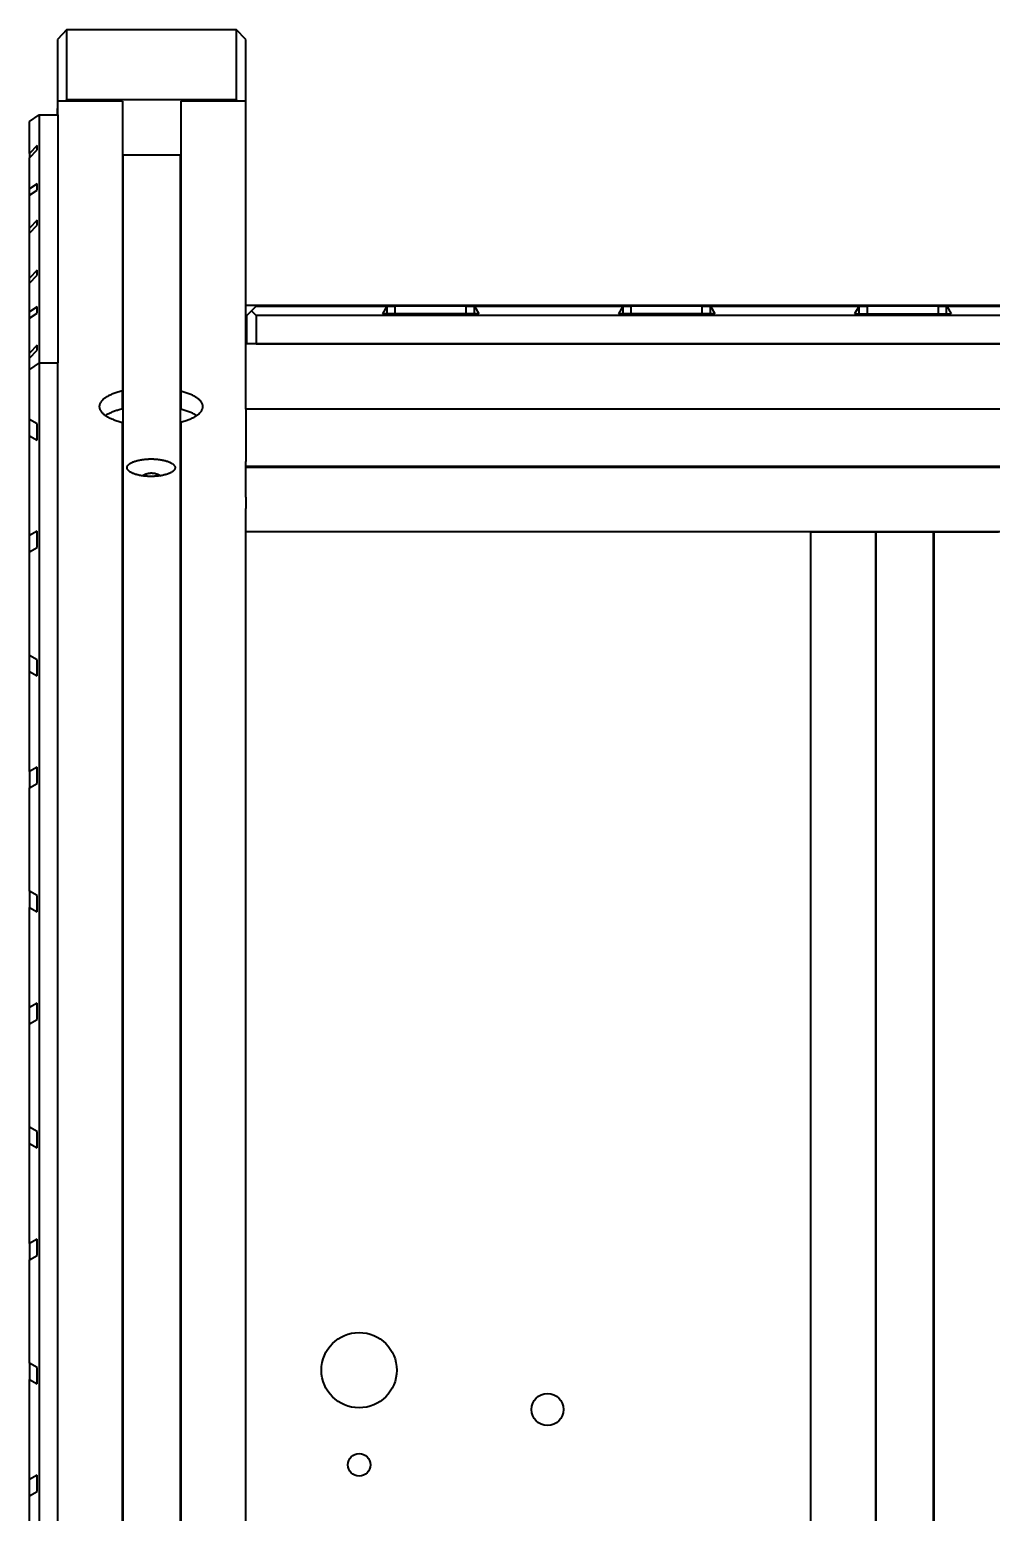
# Model space of a CAD drawing. Header units: millimetres. Extents: x 15 to 415, y 5 to 292.
# Drawn here: x 95.21 to 107.98, y 123.43 to 143.13 of the extents above; entities that cross this region are included whole.
import ezdxf

# ---------------------------------------------------------------- set-up
doc = ezdxf.new("R2010")
doc.units = ezdxf.units.MM
doc.layers.add('Geometries', color=7, linetype='Continuous')

msp = doc.modelspace()

# ---------------------------------------------------------------- linework, layer by layer
at = {"layer": 'Geometries', "linetype": 'Continuous', "lineweight": 40}
for p, q in [((95.7065, 143.1253), (95.5815, 142.9923)), ((95.7065, 142.196), (95.7065, 143.1253)), ((95.7065, 143.1253), (97.9565, 143.1253)), ((98.0815, 142.9923), (97.9565, 143.1253)), ((97.9565, 143.1253), (97.9565, 142.196)), ((95.5815, 142.9923), (95.5815, 142.0785)), ((98.0815, 142.175), (98.0815, 142.9923)), ((95.6842, 142.175), (95.5815, 142.175)), ((95.5815, 142.175), (95.5815, 142.0785)), ((95.5815, 142.0785), (95.5815, 141.9926)), ((95.5815, 142.0785), (95.5815, 142.0785)), ((95.5815, 141.9926), (95.5815, 142.0785)), ((95.6842, 142.175), (95.7065, 142.196)), ((96.444, 142.175), (95.6842, 142.175)), ((95.7065, 142.196), (97.9565, 142.196)), ((96.444, 142.175), (96.444, 141.4642)), ((97.9788, 142.175), (97.219, 142.175)), ((97.219, 142.175), (97.219, 141.4642)), ((97.9565, 142.196), (97.9788, 142.175)), ((98.0815, 142.175), (97.9788, 142.175)), ((98.0815, 142.175), (98.0815, 142.175)), ((98.0815, 139.4634), (98.0815, 142.175)), ((95.2127, 141.9051), (95.3377, 141.9926)), ((95.2127, 141.4785), (95.2127, 141.9051)), ((95.3377, 141.9926), (95.3377, 138.6991)), ((95.3377, 141.9926), (95.5815, 141.9926)), ((95.5815, 141.9926), (95.5815, 141.9926)), ((95.5815, 141.9926), (95.5877, 141.9926)), ((95.5877, 141.9926), (95.5877, 138.6991)), ((95.3127, 141.5849), (95.2127, 141.4785)), ((95.2127, 141.4212), (95.3127, 141.5276)), ((95.2127, 141.4785), (95.2127, 141.4212)), ((95.3127, 141.5276), (95.3127, 141.5849)), ((96.4501, 141.4585), (96.444, 141.4642)), ((96.444, 141.4642), (96.444, 138.3254)), ((96.4501, 141.4585), (96.4501, 113.0147)), ((97.2129, 141.4585), (96.4501, 141.4585)), ((97.219, 141.4642), (97.2129, 141.4585)), ((97.2129, 141.4585), (97.2129, 113.0147)), ((97.219, 141.4642), (97.219, 138.3223)), ((95.2127, 141.0116), (95.2127, 141.4212)), ((95.3127, 141.0768), (95.2127, 141.0116)), ((95.3127, 140.9931), (95.3127, 141.0768)), ((95.2127, 140.9278), (95.2127, 141.0116)), ((95.2127, 140.9278), (95.3127, 140.9931)), ((95.2127, 140.6812), (95.2127, 140.9278)), ((95.2127, 140.4876), (95.2127, 140.6812)), ((95.2127, 140.6812), (95.2127, 140.6812)), ((95.3127, 140.594), (95.2127, 140.4876)), ((95.2127, 140.4194), (95.3127, 140.5258)), ((95.2127, 140.4194), (95.2127, 140.4876)), ((95.3127, 140.5258), (95.3127, 140.594)), ((95.2127, 139.8234), (95.2127, 140.4194)), ((95.3127, 139.9298), (95.2127, 139.8234)), ((95.2127, 139.7551), (95.3127, 139.8615)), ((95.3127, 139.8615), (95.3127, 139.9298)), ((95.2127, 139.7551), (95.2127, 139.8234)), ((95.2127, 139.5616), (95.2127, 139.7551)), ((95.2127, 139.5616), (95.2127, 139.5616)), ((95.2127, 139.3771), (95.2127, 139.5616)), ((95.3127, 139.4424), (95.2127, 139.3771)), ((95.2127, 139.2934), (95.2127, 139.3771)), ((95.2127, 139.2934), (95.3127, 139.3588)), ((95.2127, 138.827), (95.2127, 139.2934)), ((95.3127, 139.3588), (95.3127, 139.4424)), ((98.0815, 139.4634), (138.0815, 139.4634)), ((98.0815, 138.9517), (98.0815, 139.4634)), ((98.1602, 139.3892), (98.0977, 139.3267)), ((98.0977, 138.9517), (98.0977, 139.3267)), ((98.2227, 139.4517), (98.1602, 139.3892)), ((98.2227, 139.3267), (98.1602, 139.3892)), ((98.2227, 139.4517), (99.467, 139.4517)), ((98.2227, 139.3267), (98.2227, 138.9517)), ((118.0852, 139.3267), (98.2227, 139.3267)), ((99.467, 139.4517), (99.5753, 139.4517)), ((99.467, 139.4517), (99.467, 139.4517)), ((99.5753, 139.4517), (99.957, 139.4517)), ((99.5753, 139.4517), (99.5753, 139.4517)), ((99.957, 139.4517), (99.899, 139.3517)), ((99.9594, 139.3517), (99.899, 139.3517)), ((99.957, 139.4517), (99.957, 139.4517)), ((99.957, 139.4517), (99.9594, 139.4517)), ((99.9594, 139.3517), (99.9594, 139.4517)), ((99.9594, 139.4517), (100.0677, 139.4517)), ((100.0677, 139.3517), (99.9594, 139.3517)), ((100.0677, 139.3517), (100.0677, 139.4517)), ((101.0105, 139.4517), (100.0677, 139.4517)), ((101.0105, 139.3517), (100.0677, 139.3517)), ((101.0105, 139.3517), (101.0105, 139.4517)), ((101.0105, 139.4517), (101.1188, 139.4517)), ((101.1188, 139.3517), (101.0105, 139.3517)), ((101.1188, 139.3517), (101.1188, 139.4517)), ((101.1188, 139.4517), (101.1212, 139.4517)), ((101.1789, 139.3517), (101.1188, 139.3517)), ((101.1212, 139.4517), (101.5005, 139.4517)), ((101.1212, 139.4517), (101.1789, 139.3517)), ((101.1212, 139.4517), (101.1212, 139.4517)), ((101.5005, 139.4517), (101.6087, 139.4517)), ((101.5005, 139.4517), (101.5005, 139.4517)), ((101.6087, 139.4517), (102.602, 139.4517)), ((101.6087, 139.4517), (101.6087, 139.4517)), ((102.602, 139.4517), (102.7103, 139.4517)), ((102.602, 139.4517), (102.602, 139.4517)), ((102.7103, 139.4517), (103.092, 139.4517)), ((102.7103, 139.4517), (102.7103, 139.4517)), ((103.092, 139.4517), (103.034, 139.3517)), ((103.0944, 139.3517), (103.034, 139.3517)), ((103.092, 139.4517), (103.092, 139.4517)), ((103.092, 139.4517), (103.0944, 139.4517)), ((103.0944, 139.3517), (103.0944, 139.4517)), ((103.0944, 139.4517), (103.2027, 139.4517)), ((103.2027, 139.3517), (103.0944, 139.3517)), ((103.2027, 139.3517), (103.2027, 139.4517)), ((104.1455, 139.4517), (103.2027, 139.4517)), ((104.1455, 139.3517), (103.2027, 139.3517)), ((104.1455, 139.4517), (104.2538, 139.4517)), ((104.1455, 139.3517), (104.1455, 139.4517)), ((104.2538, 139.3517), (104.1455, 139.3517)), ((104.2538, 139.3517), (104.2538, 139.4517)), ((104.2538, 139.4517), (104.2562, 139.4517)), ((104.3139, 139.3517), (104.2538, 139.3517)), ((104.2562, 139.4517), (104.3139, 139.3517)), ((104.2562, 139.4517), (104.2562, 139.4517)), ((104.2562, 139.4517), (104.6355, 139.4517)), ((104.6355, 139.4517), (104.7432, 139.4517)), ((104.6355, 139.4517), (104.6355, 139.4517)), ((104.7437, 139.4517), (104.7432, 139.4517)), ((104.7437, 139.4517), (105.7234, 139.4517)), ((104.7437, 139.4517), (104.7437, 139.4517)), ((105.7234, 139.4517), (105.737, 139.4517)), ((105.7234, 139.4517), (105.7234, 139.4517)), ((105.737, 139.4517), (106.227, 139.4517)), ((105.737, 139.4517), (105.737, 139.4517)), ((106.227, 139.4517), (106.169, 139.3517)), ((106.169, 139.3517), (106.2294, 139.3517)), ((106.227, 139.4517), (106.2294, 139.4517)), ((106.227, 139.4517), (106.227, 139.4517)), ((106.2294, 139.3517), (106.2294, 139.4517)), ((106.2294, 139.4517), (106.3377, 139.4517)), ((106.2294, 139.3517), (106.3377, 139.3517)), ((107.2805, 139.4517), (106.3377, 139.4517)), ((106.3377, 139.3517), (106.3377, 139.4517)), ((106.3377, 139.3517), (107.2805, 139.3517)), ((107.2805, 139.4517), (107.3888, 139.4517)), ((107.2805, 139.3517), (107.2805, 139.4517)), ((107.2805, 139.3517), (107.3888, 139.3517)), ((107.3888, 139.4517), (107.3912, 139.4517)), ((107.3888, 139.3517), (107.3888, 139.4517)), ((107.3888, 139.3517), (107.4489, 139.3517)), ((107.3912, 139.4517), (107.4489, 139.3517)), ((107.3912, 139.4517), (107.7856, 139.4517)), ((107.7861, 139.4517), (107.7856, 139.4517)), ((107.7861, 139.4517), (107.8787, 139.4517)), ((107.8787, 139.4517), (107.8787, 139.4517)), ((107.8787, 139.4517), (107.8868, 139.4517)), ((107.8868, 139.4517), (107.8868, 139.4517)), ((107.8868, 139.4517), (108.872, 139.4517)), ((95.3127, 138.9334), (95.2127, 138.827)), ((95.3127, 138.8652), (95.3127, 138.9334)), ((98.5877, 138.9517), (98.0815, 138.9517)), ((98.0815, 138.7267), (98.0815, 138.9517)), ((98.2227, 138.9517), (98.0977, 138.9517)), ((98.2227, 138.9517), (98.5877, 138.9517)), ((99.0977, 138.9517), (98.5877, 138.9517)), ((98.5877, 138.9517), (99.0977, 138.9517)), ((98.5877, 138.9517), (98.5877, 138.9517)), ((99.0977, 138.9517), (101.2651, 138.9517)), ((99.0977, 138.9517), (99.0977, 138.9517)), ((101.2651, 138.9517), (99.0977, 138.9517)), ((101.2651, 138.9517), (101.7909, 138.9517)), ((101.2651, 138.9517), (101.2651, 138.9517)), ((101.7909, 138.9517), (101.2651, 138.9517)), ((101.7909, 138.9517), (114.3932, 138.9517)), ((101.7909, 138.9517), (101.7909, 138.9517)), ((114.3933, 138.9517), (101.7909, 138.9517)), ((95.2127, 138.7587), (95.3127, 138.8652)), ((95.2127, 138.7587), (95.2127, 138.827)), ((95.2127, 138.6116), (95.2127, 138.7587)), ((95.3377, 138.6991), (95.2127, 138.6116)), ((95.3377, 138.6991), (95.5877, 138.6991)), ((95.3377, 138.6991), (95.3377, 116.1993)), ((95.5877, 138.5721), (95.5877, 138.6991)), ((98.0815, 138.5736), (98.0815, 138.7267)), ((95.2127, 137.9475), (95.2127, 138.6116)), ((95.5815, 138.5721), (95.5815, 137.1411)), ((98.0815, 138.2578), (98.0815, 138.5736)), ((96.444, 138.086), (96.444, 138.3254)), ((97.219, 138.3223), (97.219, 138.0828)), ((98.0815, 138.0892), (98.0815, 138.2578)), ((98.0815, 138.0832), (98.0815, 138.0892)), ((98.0815, 138.0892), (138.0815, 138.0892)), ((95.3127, 137.8898), (95.2127, 137.9475)), ((95.2127, 137.731), (95.2127, 137.9475)), ((96.444, 113.0147), (96.444, 137.9089)), ((97.219, 137.912), (97.219, 113.0147)), ((98.0815, 138.0832), (98.0815, 137.5281)), ((138.0815, 138.0832), (98.0815, 138.0832)), ((95.2127, 137.7085), (95.2127, 137.731)), ((95.2127, 137.731), (95.2127, 137.731)), ((95.2127, 137.731), (95.3127, 137.6734)), ((95.2127, 137.5462), (95.2127, 137.7085)), ((95.2127, 137.7085), (95.2127, 137.7085)), ((95.3127, 137.6734), (95.3127, 137.8898)), ((95.2127, 136.589), (95.2127, 137.5462)), ((95.2127, 137.5462), (95.2127, 137.5462)), ((98.0815, 137.5281), (98.0815, 137.3892)), ((98.0815, 137.3203), (98.0815, 137.3892)), ((98.0815, 137.3142), (98.0815, 137.3203)), ((138.0815, 137.3203), (98.0815, 137.3203)), ((98.0815, 136.9144), (98.0815, 137.3142)), ((98.0815, 137.3142), (138.0815, 137.3142)), ((95.5815, 137.1411), (95.5815, 135.5978)), ((98.0815, 136.9144), (98.0815, 136.7652)), ((98.0815, 136.6767), (98.0815, 136.7652)), ((95.2127, 136.5889), (95.2127, 136.589)), ((95.2127, 136.4266), (95.2127, 136.5889)), ((98.0815, 136.4517), (98.0815, 136.6767)), ((95.3127, 136.4611), (95.2127, 136.4031)), ((95.2127, 136.4031), (95.2127, 136.4266)), ((95.2127, 136.4266), (95.2127, 136.4266)), ((95.2127, 136.1864), (95.2127, 136.4031)), ((95.2127, 136.4031), (95.2127, 136.4031)), ((95.3127, 136.4266), (95.3127, 136.4611)), ((95.3127, 136.2444), (95.3127, 136.4266)), ((95.3127, 136.4266), (95.3127, 136.4266)), ((98.0815, 116.1993), (98.0815, 136.4517)), ((106.2636, 136.4517), (98.0815, 136.4517)), ((105.5815, 136.4509), (105.5815, 115.4604)), ((106.444, 136.4509), (105.5815, 136.4509)), ((106.4922, 136.4517), (106.2636, 136.4517)), ((106.3392, 136.4517), (106.2636, 136.4517)), ((106.3483, 136.4517), (106.3392, 136.4517)), ((106.3531, 136.4517), (106.3483, 136.4517)), ((106.3658, 136.4517), (106.3531, 136.4517)), ((106.4306, 136.4517), (106.3658, 136.4517)), ((106.4337, 136.4517), (106.4306, 136.4517)), ((106.4437, 136.4517), (106.4337, 136.4517)), ((106.455, 136.4517), (106.4437, 136.4517)), ((106.444, 136.4509), (106.444, 115.4604)), ((106.4501, 136.4509), (106.444, 136.4509)), ((106.4501, 136.4509), (106.4501, 115.4604)), ((107.2129, 136.4509), (106.4501, 136.4509)), ((106.6126, 136.4517), (106.455, 136.4517)), ((107.3645, 136.4517), (106.4922, 136.4517)), ((106.6661, 136.4517), (106.6126, 136.4517)), ((106.7482, 136.4517), (106.6661, 136.4517)), ((106.8594, 136.4517), (106.7482, 136.4517)), ((106.9969, 136.4517), (106.8594, 136.4517)), ((107.1024, 136.4517), (106.9969, 136.4517)), ((107.1598, 136.4517), (107.1024, 136.4517)), ((107.2077, 136.4517), (107.1598, 136.4517)), ((107.2193, 136.4517), (107.2077, 136.4517)), ((107.2129, 136.4509), (107.2129, 115.4604)), ((107.219, 136.4509), (107.2129, 136.4509)), ((108.0815, 136.4509), (107.219, 136.4509)), ((107.219, 136.4509), (107.219, 115.4604)), ((107.2294, 136.4517), (107.2193, 136.4517)), ((107.2324, 136.4517), (107.2294, 136.4517)), ((107.3099, 136.4517), (107.2324, 136.4517)), ((107.3994, 136.4517), (107.3099, 136.4517)), ((107.3645, 136.4517), (107.3994, 136.4517)), ((109.8821, 136.4517), (107.3994, 136.4517)), ((95.2127, 136.1864), (95.3127, 136.2444)), ((95.2127, 134.8125), (95.2127, 136.1864)), ((95.5815, 135.5978), (95.5815, 135.5978)), ((95.5815, 135.5978), (95.5815, 135.3157)), ((95.5815, 135.3157), (95.5815, 135.3157)), ((95.5815, 135.3157), (95.5815, 135.0017)), ((95.5815, 135.0017), (95.5815, 135.0017)), ((95.5815, 135.0017), (95.5815, 116.1993)), ((95.2127, 134.596), (95.2127, 134.8125)), ((95.3127, 134.7548), (95.2127, 134.8125)), ((95.3127, 134.5384), (95.3127, 134.7548)), ((95.2127, 134.5735), (95.2127, 134.596)), ((95.2127, 134.596), (95.2127, 134.596)), ((95.2127, 134.596), (95.3127, 134.5384)), ((95.2127, 134.4112), (95.2127, 134.5735)), ((95.2127, 134.5735), (95.2127, 134.5735)), ((95.2127, 134.4112), (95.2127, 134.4112)), ((95.2127, 133.454), (95.2127, 134.4112)), ((95.2127, 133.4539), (95.2127, 133.454)), ((95.2127, 133.2916), (95.2127, 133.4539)), ((95.3127, 133.3261), (95.2127, 133.2681)), ((95.2127, 133.2681), (95.2127, 133.2916)), ((95.2127, 133.2916), (95.2127, 133.2916)), ((95.2127, 133.2681), (95.2127, 133.2681)), ((95.2127, 133.2681), (95.2127, 133.0514)), ((95.3127, 133.2916), (95.3127, 133.3261)), ((95.3127, 133.1094), (95.3127, 133.2916)), ((95.3127, 133.2916), (95.3127, 133.2916)), ((95.2127, 133.0514), (95.3127, 133.1094)), ((95.2127, 131.6775), (95.2127, 133.0514)), ((95.3127, 131.6198), (95.2127, 131.6775)), ((95.2127, 131.6775), (95.2127, 131.461)), ((95.3127, 131.4034), (95.3127, 131.6198)), ((95.2127, 130.1566), (95.2127, 131.461)), ((95.2127, 131.461), (95.2127, 131.461)), ((95.2127, 131.461), (95.3127, 131.4034)), ((95.3127, 130.1911), (95.2127, 130.1331)), ((95.2127, 130.1566), (95.2127, 130.1566)), ((95.2127, 130.1331), (95.2127, 130.1566)), ((95.2127, 130.1331), (95.2127, 130.1331)), ((95.2127, 129.9164), (95.2127, 130.1331)), ((95.3127, 129.9744), (95.3127, 130.1911)), ((95.2127, 129.9164), (95.3127, 129.9744)), ((95.2127, 128.5425), (95.2127, 129.9164)), ((95.3127, 128.4848), (95.2127, 128.5425)), ((95.2127, 128.326), (95.2127, 128.5425)), ((95.3127, 128.2684), (95.3127, 128.4848)), ((95.2127, 128.1412), (95.2127, 128.326)), ((95.2127, 128.326), (95.2127, 128.326)), ((95.2127, 128.326), (95.3127, 128.2684)), ((95.2127, 127.184), (95.2127, 128.1412)), ((95.2127, 128.1412), (95.2127, 128.1412)), ((95.2127, 127.1839), (95.2127, 127.184)), ((95.2127, 127.0216), (95.2127, 127.1839)), ((95.3127, 127.0561), (95.2127, 126.9981)), ((95.2127, 126.9981), (95.2127, 127.0216)), ((95.2127, 127.0216), (95.2127, 127.0216)), ((95.2127, 126.9981), (95.2127, 126.7814)), ((95.2127, 126.9981), (95.2127, 126.9981)), ((95.3127, 126.8394), (95.3127, 127.0561)), ((95.2127, 126.7814), (95.3127, 126.8394)), ((95.2127, 125.4075), (95.2127, 126.7814)), ((95.2127, 125.4075), (95.2127, 125.191)), ((95.3127, 125.3498), (95.2127, 125.4075)), ((95.3127, 125.1685), (95.3127, 125.3498)), ((95.2127, 125.1685), (95.2127, 125.191)), ((95.2127, 125.191), (95.2127, 125.191)), ((95.2127, 125.191), (95.3127, 125.1334)), ((95.2127, 123.8866), (95.2127, 125.1685)), ((95.2127, 125.1685), (95.2127, 125.1685)), ((95.3127, 125.1334), (95.3127, 125.1685)), ((95.3127, 125.1685), (95.3127, 125.1685)), ((95.3127, 123.9211), (95.2127, 123.8631)), ((95.3127, 123.7044), (95.3127, 123.9211)), ((95.2127, 123.8631), (95.2127, 123.8866)), ((95.2127, 123.8866), (95.2127, 123.8866)), ((95.2127, 123.8631), (95.2127, 123.8631)), ((95.2127, 123.6464), (95.2127, 123.8631)), ((95.2127, 123.6464), (95.3127, 123.7044)), ((95.2127, 122.2725), (95.2127, 123.6464))]:
    msp.add_line(p, q, dxfattribs=at)
at = {"layer": 'Geometries', "linetype": 'Continuous', "lineweight": 40, "flags": 128}
for points in [[(96.444, 138.3254), (96.429, 138.3216), (96.4141, 138.3177), (96.3995, 138.3136), (96.3851, 138.3094), (96.3709, 138.305), (96.3572, 138.3005), (96.3439, 138.2958), (96.3308, 138.291), (96.318, 138.2861), (96.3053, 138.2809), (96.293, 138.2756), (96.2811, 138.2701), (96.2696, 138.2645), (96.2585, 138.2588), (96.248, 138.2531), (96.2379, 138.2472), (96.2283, 138.2413), (96.2191, 138.2353), (96.2102, 138.229), (96.2018, 138.2227), (96.1939, 138.2163), (96.1866, 138.2098), (96.1797, 138.2033), (96.1734, 138.1968), (96.1677, 138.1903), (96.1625, 138.1837), (96.1577, 138.1771), (96.1534, 138.1704), (96.1497, 138.1636), (96.1464, 138.1569), (96.1437, 138.1501), (96.1415, 138.1434), (96.1398, 138.1368), (96.1386, 138.1302), (96.1379, 138.1237), (96.1377, 138.1172)], [(97.5127, 138.1172), (97.5125, 138.1236), (97.5118, 138.1302), (97.5106, 138.1367), (97.5089, 138.1433), (97.5068, 138.1499), (97.5042, 138.1564), (97.5011, 138.1629), (97.4976, 138.1694), (97.4935, 138.1758), (97.4889, 138.1824), (97.4838, 138.1889), (97.4782, 138.1954), (97.4721, 138.2019), (97.4655, 138.2083), (97.4585, 138.2145), (97.4511, 138.2207), (97.4432, 138.2268), (97.4349, 138.2328), (97.4259, 138.2388), (97.4165, 138.2448), (97.4067, 138.2506), (97.3964, 138.2564), (97.3858, 138.262), (97.3749, 138.2674), (97.3637, 138.2727), (97.3521, 138.2779), (97.3402, 138.2829), (97.3277, 138.2879), (97.3149, 138.2928), (97.3018, 138.2975), (97.2884, 138.3021), (97.2748, 138.3065), (97.2612, 138.3106), (97.2473, 138.3147), (97.2332, 138.3185), (97.219, 138.3223)], [(96.1377, 138.1172), (96.1379, 138.1105), (96.1387, 138.1038), (96.1399, 138.0971), (96.1416, 138.0904), (96.1439, 138.0837), (96.1466, 138.077), (96.1498, 138.0704), (96.1535, 138.0638), (96.1577, 138.0572), (96.1626, 138.0505), (96.1679, 138.0438), (96.1738, 138.0372), (96.1802, 138.0306), (96.1871, 138.024), (96.1944, 138.0177), (96.2021, 138.0114), (96.2104, 138.0052), (96.2191, 137.999), (96.2215, 137.9974)], [(97.4289, 137.9974), (97.4349, 138.0015), (97.4434, 138.0076), (97.4514, 138.0138), (97.4589, 138.0201), (97.466, 138.0265), (97.4725, 138.0329), (97.4785, 138.0392), (97.484, 138.0456), (97.489, 138.052), (97.4935, 138.0585), (97.4976, 138.0651), (97.5012, 138.0717), (97.5043, 138.0783), (97.507, 138.0849), (97.5091, 138.0915), (97.5107, 138.0979), (97.5118, 138.1044), (97.5125, 138.1108), (97.5127, 138.1172)], [(96.444, 138.086), (96.4302, 138.0825), (96.4167, 138.079), (96.4033, 138.0753), (96.3901, 138.0714), (96.3771, 138.0675), (96.3645, 138.0635), (96.3522, 138.0593), (96.3402, 138.0551), (96.3284, 138.0507), (96.3167, 138.0461), (96.3052, 138.0414), (96.2941, 138.0366), (96.2833, 138.0317), (96.2728, 138.0267), (96.2626, 138.0216), (96.2529, 138.0163), (96.2435, 138.0111), (96.2344, 138.0057), (96.2258, 138.0003), (96.2215, 137.9974)], [(96.2215, 137.9974), (96.2284, 137.9929), (96.2383, 137.9869), (96.2485, 137.9809), (96.2593, 137.9751), (96.2704, 137.9694), (96.2817, 137.9639), (96.2935, 137.9585), (96.3056, 137.9533), (96.318, 137.9482), (96.331, 137.9432), (96.3443, 137.9383), (96.358, 137.9336), (96.3719, 137.929), (96.3861, 137.9246), (96.4003, 137.9204), (96.4146, 137.9164), (96.4292, 137.9126), (96.444, 137.9089)], [(97.4289, 137.9974), (97.4259, 137.9994), (97.4165, 138.0054), (97.4067, 138.0112), (97.3964, 138.0169), (97.3858, 138.0226), (97.3749, 138.028), (97.3637, 138.0333), (97.3521, 138.0385), (97.3402, 138.0435), (97.3277, 138.0485), (97.3149, 138.0533), (97.3018, 138.0581), (97.2884, 138.0626), (97.2748, 138.067), (97.2612, 138.0712), (97.2473, 138.0752), (97.2332, 138.0791), (97.219, 138.0828)], [(97.219, 137.912), (97.2335, 137.9158), (97.2478, 137.9198), (97.2619, 137.9239), (97.2758, 137.9282), (97.2894, 137.9326), (97.3025, 137.9371), (97.3154, 137.9417), (97.3279, 137.9465), (97.3402, 137.9514), (97.3523, 137.9565), (97.3641, 137.9618), (97.3755, 137.9672), (97.3866, 137.9727), (97.3972, 137.9783), (97.4072, 137.984), (97.4169, 137.9897), (97.4261, 137.9956), (97.4289, 137.9974)], [(96.5065, 137.3057), (96.5066, 137.3096), (96.5072, 137.3135), (96.5081, 137.3174), (96.5094, 137.3214), (96.5111, 137.3254), (96.5132, 137.3294), (96.5155, 137.3332), (96.5183, 137.337), (96.5214, 137.3408), (96.5249, 137.3446), (96.5288, 137.3484), (96.5334, 137.3524), (96.5384, 137.3564), (96.5439, 137.3602), (96.5497, 137.3641), (96.5561, 137.3679), (96.5628, 137.3716), (96.5695, 137.375), (96.5766, 137.3783), (96.584, 137.3816), (96.5917, 137.3847), (96.5998, 137.3878), (96.6093, 137.3911), (96.6192, 137.3943), (96.6294, 137.3973), (96.64, 137.4001), (96.6508, 137.4028), (96.6618, 137.4053), (96.6731, 137.4077), (96.6845, 137.4098), (96.6961, 137.4118), (96.7079, 137.4136), (96.7189, 137.4151), (96.73, 137.4164), (96.7411, 137.4176), (96.7522, 137.4186), (96.7633, 137.4195), (96.7743, 137.4202), (96.7846, 137.4208), (96.7949, 137.4212), (96.8051, 137.4215), (96.8152, 137.4217), (96.8154, 137.4217)], [(96.7048, 137.1983), (96.6961, 137.1996), (96.6845, 137.2016), (96.6731, 137.2038), (96.6618, 137.2061), (96.6508, 137.2086), (96.64, 137.2113), (96.6294, 137.2142), (96.6192, 137.2172), (96.6093, 137.2204), (96.5998, 137.2237), (96.5913, 137.2269), (96.5831, 137.2303), (96.5753, 137.2337), (96.5678, 137.2373), (96.5608, 137.2409), (96.5542, 137.2446), (96.5484, 137.2482), (96.5429, 137.2518), (96.5378, 137.2555), (96.5331, 137.2593), (96.5288, 137.263), (96.5247, 137.267), (96.521, 137.2711), (96.5178, 137.2751), (96.5149, 137.2791), (96.5125, 137.2832), (96.5105, 137.2872), (96.5087, 137.2919), (96.5074, 137.2966), (96.5067, 137.3012), (96.5065, 137.3057)], [(96.8154, 137.4217), (96.8252, 137.4217), (96.8358, 137.4217), (96.8464, 137.4215)], [(96.8464, 137.4215), (96.8465, 137.4215), (96.8573, 137.4211), (96.8683, 137.4207), (96.8793, 137.4201), (96.8903, 137.4193), (96.9008, 137.4184), (96.9112, 137.4174), (96.9217, 137.4163), (96.9321, 137.415), (96.9425, 137.4136), (96.9543, 137.4118), (96.9659, 137.4098), (96.9773, 137.4077), (96.9886, 137.4053), (96.9996, 137.4028), (97.0104, 137.4001), (97.021, 137.3973), (97.0312, 137.3943), (97.0411, 137.3911), (97.0506, 137.3878), (97.0591, 137.3845), (97.0673, 137.3812), (97.0751, 137.3777), (97.0826, 137.3742), (97.0896, 137.3705), (97.0962, 137.3668), (97.102, 137.3632), (97.1075, 137.3596), (97.1126, 137.3559), (97.1173, 137.3522), (97.1216, 137.3484), (97.1257, 137.3444), (97.1294, 137.3404), (97.1326, 137.3363), (97.1355, 137.3323), (97.1379, 137.3283), (97.1399, 137.3242), (97.1417, 137.3195), (97.143, 137.3149), (97.1437, 137.3103), (97.144, 137.3057)], [(97.144, 137.3057), (97.1438, 137.3019), (97.1432, 137.298), (97.1423, 137.294), (97.141, 137.29), (97.1393, 137.286), (97.1372, 137.282), (97.1349, 137.2782), (97.1321, 137.2744), (97.129, 137.2706), (97.1255, 137.2668), (97.1216, 137.263), (97.117, 137.259), (97.112, 137.2551), (97.1065, 137.2512), (97.1007, 137.2473), (97.0944, 137.2436), (97.0876, 137.2399), (97.0809, 137.2364), (97.0738, 137.2331), (97.0664, 137.2299), (97.0587, 137.2267), (97.0506, 137.2237), (97.0411, 137.2204), (97.0312, 137.2172), (97.021, 137.2142), (97.0104, 137.2113), (96.9996, 137.2086), (96.9886, 137.2061), (96.9773, 137.2038), (96.9659, 137.2016), (96.9543, 137.1996), (96.9531, 137.1995)], [(96.7048, 137.1983), (96.7116, 137.2024), (96.7207, 137.2075), (96.7301, 137.2122), (96.7398, 137.2166), (96.748, 137.2199), (96.7564, 137.223), (96.7649, 137.2258), (96.7736, 137.2282), (96.7823, 137.2303), (96.7923, 137.2322), (96.8023, 137.2337), (96.8062, 137.2342)], [(96.764, 137.1919), (96.7601, 137.1921), (96.7496, 137.193), (96.7392, 137.194), (96.7287, 137.1951), (96.7183, 137.1964), (96.7079, 137.1978), (96.7048, 137.1983)], [(96.9531, 137.1995), (96.9425, 137.1978), (96.9315, 137.1963), (96.9204, 137.195), (96.9093, 137.1938), (96.8982, 137.1928), (96.8872, 137.1919), (96.8761, 137.1912), (96.8658, 137.1906), (96.8555, 137.1902), (96.8453, 137.1899), (96.8352, 137.1898), (96.8252, 137.1897), (96.8146, 137.1898), (96.8039, 137.19), (96.7931, 137.1903), (96.7821, 137.1908), (96.7711, 137.1914), (96.764, 137.1919)], [(96.8062, 137.2342), (96.8124, 137.2348), (96.8203, 137.2353), (96.8282, 137.2355), (96.836, 137.2354), (96.8439, 137.235), (96.854, 137.2342), (96.8641, 137.2328), (96.874, 137.231), (96.8841, 137.2288), (96.894, 137.226), (96.9037, 137.2229), (96.913, 137.2195), (96.922, 137.2158), (96.9308, 137.2117), (96.9394, 137.2073), (96.948, 137.2025), (96.9532, 137.1995)]]:
    msp.add_lwpolyline(points, dxfattribs=at)
at = {"layer": 'Geometries', "linetype": 'Continuous', "lineweight": 40}
for centre, radius in [((99.5877, 125.3153), 0.5), ((102.0895, 124.7936), 0.2125), ((99.5877, 124.0567), 0.15)]:
    msp.add_circle(centre, radius, dxfattribs=at)

doc.saveas('drawing.dxf')
